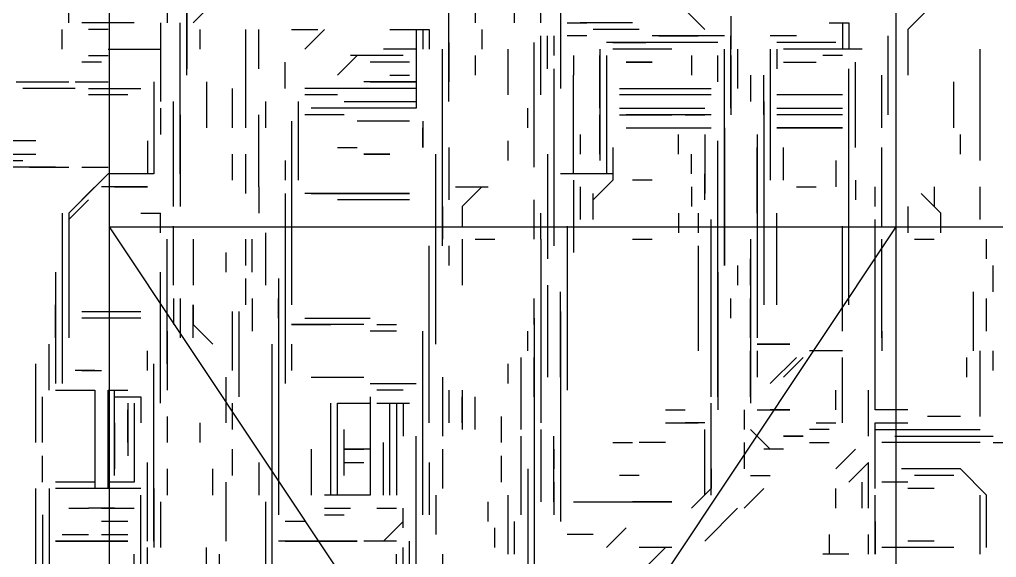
# Model space of a CAD drawing. Extents: x 34 to 168, y 38 to 138.
# Drawn here: x 49.72 to 74.55, y 76.6 to 90.27 of the extents above; entities that cross this region are included whole.
import ezdxf

# ---------------------------------------------------------------- set-up
doc = ezdxf.new("R2010")
doc.units = 0
doc.layers.add('STRUCTURE', color=1, linetype='CONTINUOUS')

msp = doc.modelspace()

# ---------------------------------------------------------------- linework, layer by layer
for p, q in [((53.467, 92.187), (53.467, 90.187)), ((53.967, 89.8536), (53.967, 92.3536)), ((53.967, 89.5203), (53.967, 92.187)), ((53.967, 89.0203), (53.967, 92.187)), ((53.967, 89.5203), (53.967, 92.187)), ((53.967, 89.687), (53.967, 92.187)), ((60.6337, 88.8536), (60.6337, 92.187)), ((53.967, 89.0203), (53.967, 91.8536)), ((53.967, 88.8536), (53.967, 91.687)), ((53.967, 88.8536), (53.967, 91.687)), ((53.967, 89.187), (53.967, 91.187)), ((60.6337, 88.8536), (60.6337, 91.187)), ((61.3003, 91.3536), (61.3003, 90.187)), ((62.3003, 90.187), (62.3003, 91.3536)), ((62.967, 90.187), (62.967, 91.3536)), ((62.967, 90.187), (62.967, 91.3536)), ((60.6337, 88.3536), (60.6337, 91.0203)), ((60.6337, 88.3536), (60.6337, 91.0203)), ((50.967, 90.187), (50.967, 90.687)), ((54.8003, 90.8536), (54.1337, 90.187)), ((54.8003, 90.8536), (54.1337, 90.187)), ((63.467, 90.8536), (63.467, 90.187)), ((63.467, 90.8536), (63.467, 90.187)), ((63.467, 90.8536), (63.467, 90.187)), ((63.467, 90.8536), (63.467, 90.187)), ((53.967, 90.5203), (53.967, 89.187)), ((67.1337, 90.0203), (66.6337, 90.5203)), ((67.1337, 90.0203), (66.6337, 90.5203)), ((72.8003, 90.5203), (72.3003, 90.0203)), ((52.6337, 90.187), (51.3003, 90.187)), ((52.6337, 90.187), (51.967, 90.187)), ((52.6337, 90.187), (51.967, 90.187)), ((53.3003, 90.187), (53.3003, 88.3536)), ((53.3003, 90.187), (53.3003, 88.8536)), ((53.3003, 90.187), (53.3003, 88.3536)), ((53.3003, 90.187), (53.3003, 88.3536)), ((53.3003, 90.187), (53.3003, 88.3536)), ((53.3003, 90.187), (53.3003, 88.187)), ((53.8003, 88.3536), (53.8003, 90.187)), ((60.6337, 89.687), (60.6337, 90.187)), ((63.467, 90.187), (63.467, 88.8536)), ((63.467, 90.187), (63.467, 88.8536)), ((63.6337, 90.187), (64.1337, 90.187)), ((63.6337, 90.187), (64.1337, 90.187)), ((65.1337, 90.187), (63.967, 90.187)), ((65.1337, 90.187), (64.1337, 90.187)), ((65.1337, 90.187), (64.1337, 90.187)), ((65.3003, 90.187), (64.3003, 90.187)), ((67.8003, 90.3536), (67.8003, 89.5203)), ((70.3003, 90.187), (70.8003, 90.187)), ((70.3003, 90.187), (70.8003, 90.187)), ((70.3003, 90.187), (70.8003, 90.187)), ((70.3003, 90.187), (70.8003, 90.187)), ((70.3003, 90.187), (70.8003, 90.187)), ((70.3003, 90.187), (70.8003, 90.187)), ((70.3003, 90.187), (70.8003, 90.187)), ((70.6337, 90.187), (70.6337, 89.687)), ((70.8003, 90.187), (70.8003, 89.5203)), ((70.8003, 90.187), (70.8003, 89.687)), ((70.8003, 90.187), (70.8003, 89.5203)), ((70.8003, 90.187), (70.8003, 89.5203)), ((70.8003, 90.187), (70.8003, 89.5203)), ((50.8003, 89.5203), (50.8003, 90.0203)), ((51.967, 90.0203), (51.467, 90.0203)), ((53.3003, 90.0203), (53.3003, 89.5203)), ((54.3003, 90.0203), (54.3003, 89.5203)), ((54.3003, 90.0203), (54.3003, 89.5203)), ((55.467, 87.5203), (55.467, 90.0203)), ((55.467, 87.5203), (55.467, 90.0203)), ((55.8003, 89.0203), (55.8003, 90.0203)), ((56.6337, 90.0203), (57.3003, 90.0203)), ((56.6337, 90.0203), (57.1337, 90.0203)), ((56.6337, 90.0203), (57.1337, 90.0203)), ((57.467, 90.0203), (56.967, 89.5203)), ((57.467, 90.0203), (56.967, 89.5203)), ((57.467, 90.0203), (56.967, 89.5203)), ((57.467, 90.0203), (56.967, 89.5203)), ((57.467, 90.0203), (56.967, 89.5203)), ((59.1337, 90.0203), (59.8003, 90.0203)), ((59.1337, 90.0203), (59.8003, 90.0203)), ((59.1337, 90.0203), (59.967, 90.0203)), ((59.1337, 90.0203), (59.8003, 90.0203)), ((59.1337, 90.0203), (59.8003, 90.0203)), ((59.1337, 90.0203), (59.8003, 90.0203)), ((59.1337, 90.0203), (59.8003, 90.0203)), ((59.1337, 90.0203), (59.8003, 90.0203)), ((59.1337, 90.0203), (59.8003, 90.0203)), ((59.1337, 90.0203), (59.8003, 90.0203)), ((59.3003, 90.0203), (60.1337, 90.0203)), ((59.3003, 90.0203), (59.967, 90.0203)), ((59.467, 90.0203), (59.967, 90.0203)), ((59.8003, 90.0203), (59.8003, 89.5203)), ((59.8003, 90.0203), (59.8003, 88.687)), ((59.8003, 90.0203), (59.8003, 89.5203)), ((59.8003, 90.0203), (59.8003, 89.3536)), ((59.8003, 90.0203), (59.8003, 89.0203)), ((59.8003, 90.0203), (59.8003, 88.687)), ((59.8003, 90.0203), (59.8003, 89.5203)), ((59.967, 90.0203), (59.967, 89.5203)), ((60.1337, 90.0203), (60.1337, 89.5203)), ((60.6337, 88.3536), (60.6337, 90.0203)), ((60.6337, 88.187), (60.6337, 90.0203)), ((61.467, 90.0203), (61.467, 89.5203)), ((64.967, 90.0203), (64.3003, 90.0203)), ((64.967, 90.0203), (64.3003, 90.0203)), ((65.467, 90.0203), (64.967, 90.0203)), ((65.467, 90.0203), (64.967, 90.0203)), ((70.6337, 90.0203), (70.6337, 89.5203)), ((70.6337, 90.0203), (70.6337, 89.5203)), ((72.3003, 90.0203), (72.3003, 88.8536)), ((53.3003, 89.687), (53.3003, 88.8536)), ((53.3003, 89.687), (53.3003, 88.8536)), ((53.8003, 88.187), (53.8003, 89.687)), ((53.967, 89.687), (53.967, 89.0203)), ((53.967, 89.687), (53.967, 89.0203)), ((60.6337, 89.687), (60.6337, 88.687)), ((62.8003, 88.187), (62.8003, 89.687)), ((62.967, 88.3536), (62.967, 89.8536)), ((62.967, 88.3536), (62.967, 89.8536)), ((63.1337, 89.0203), (63.1337, 89.8536)), ((63.3003, 89.8536), (63.3003, 89.3536)), ((63.467, 89.8536), (63.467, 88.5203)), ((64.1337, 89.8536), (63.6337, 89.8536)), ((64.1337, 89.8536), (63.6337, 89.8536)), ((65.8003, 89.687), (64.6337, 89.687)), ((65.8003, 89.687), (64.6337, 89.687)), ((65.8003, 89.687), (64.6337, 89.687)), ((65.8003, 89.687), (64.6337, 89.687)), ((65.967, 89.687), (64.8003, 89.687)), ((64.8003, 89.687), (65.6337, 89.687)), ((64.8003, 89.687), (65.6337, 89.687)), ((64.967, 89.687), (65.467, 89.687)), ((64.967, 89.687), (65.467, 89.687)), ((65.6337, 89.687), (64.967, 89.687)), ((65.6337, 89.687), (64.967, 89.687)), ((64.967, 89.687), (65.467, 89.687)), ((64.967, 89.687), (65.467, 89.687)), ((66.3003, 89.687), (65.1337, 89.687)), ((67.1337, 89.8536), (65.8003, 89.8536)), ((66.8003, 89.687), (65.8003, 89.687)), ((67.1337, 89.8536), (65.967, 89.8536)), ((67.1337, 89.8536), (65.967, 89.8536)), ((65.967, 89.8536), (66.8003, 89.8536)), ((67.1337, 89.8536), (65.967, 89.8536)), ((67.1337, 89.8536), (65.967, 89.8536)), ((67.3003, 89.8536), (65.967, 89.8536)), ((67.3003, 89.8536), (65.967, 89.8536)), ((67.6337, 89.8536), (66.1337, 89.8536)), ((67.1337, 89.687), (66.1337, 89.687)), ((67.1337, 89.8536), (66.3003, 89.8536)), ((66.3003, 89.8536), (66.967, 89.8536)), ((67.1337, 89.8536), (66.3003, 89.8536)), ((66.3003, 89.8536), (66.967, 89.8536)), ((67.1337, 89.8536), (66.467, 89.8536)), ((66.467, 89.8536), (66.967, 89.8536)), ((67.6337, 89.8536), (66.467, 89.8536)), ((67.467, 89.687), (66.467, 89.687)), ((67.467, 89.8536), (66.967, 89.8536)), ((67.8003, 88.5203), (67.8003, 89.8536)), ((67.8003, 88.3536), (67.8003, 89.8536)), ((67.8003, 88.0203), (67.8003, 89.8536)), ((67.8003, 88.0203), (67.8003, 89.8536)), ((67.8003, 88.0203), (67.8003, 89.8536)), ((67.8003, 88.3536), (67.8003, 89.8536)), ((67.8003, 88.187), (67.8003, 89.687)), ((67.8003, 88.187), (67.8003, 89.687)), ((67.8003, 88.187), (67.8003, 89.687)), ((67.8003, 88.187), (67.8003, 89.687)), ((69.467, 89.8536), (68.8003, 89.8536)), ((69.467, 89.8536), (68.8003, 89.8536)), ((69.467, 89.8536), (68.967, 89.8536)), ((69.467, 89.8536), (68.967, 89.8536)), ((69.467, 89.8536), (68.967, 89.8536)), ((69.967, 89.687), (68.967, 89.687)), ((70.3003, 89.687), (69.467, 89.687)), ((70.3003, 89.687), (69.467, 89.687)), ((70.3003, 89.687), (69.467, 89.687)), ((70.3003, 89.687), (69.467, 89.687)), ((70.3003, 89.687), (69.467, 89.687)), ((70.3003, 89.687), (69.6337, 89.687)), ((70.467, 89.687), (69.6337, 89.687)), ((70.467, 89.687), (69.6337, 89.687)), ((70.467, 89.687), (69.6337, 89.687)), ((70.467, 89.687), (69.6337, 89.687)), ((71.8003, 88.687), (71.8003, 89.8536)), ((71.8003, 87.8536), (71.8003, 89.8536)), ((51.967, 89.5203), (52.8003, 89.5203)), ((52.6337, 89.5203), (53.1337, 89.5203)), ((52.6337, 89.5203), (53.1337, 89.5203)), ((52.6337, 89.5203), (53.1337, 89.5203)), ((52.8003, 89.5203), (53.3003, 89.5203)), ((53.3003, 89.5203), (53.3003, 89.0203)), ((53.8003, 87.3536), (53.8003, 89.5203)), ((59.8003, 89.5203), (58.967, 89.5203)), ((59.8003, 89.5203), (59.1337, 89.5203)), ((59.8003, 89.5203), (59.1337, 89.5203)), ((59.8003, 89.5203), (59.8003, 88.687)), ((59.8003, 89.5203), (59.8003, 88.5203)), ((60.467, 88.3536), (60.467, 89.5203)), ((62.1337, 88.3536), (62.1337, 89.5203)), ((64.467, 89.5203), (64.467, 86.8536)), ((64.467, 89.5203), (64.467, 89.0203)), ((64.467, 89.5203), (64.467, 86.8536)), ((64.467, 89.5203), (64.467, 86.8536)), ((64.467, 89.5203), (64.467, 88.0203)), ((65.6337, 89.5203), (64.8003, 89.5203)), ((65.967, 89.5203), (64.8003, 89.5203)), ((66.3003, 89.5203), (64.8003, 89.5203)), ((67.6337, 86.187), (67.6337, 89.5203)), ((67.6337, 88.0203), (67.6337, 89.5203)), ((67.8003, 88.5203), (67.8003, 89.5203)), ((67.967, 89.5203), (67.967, 89.0203)), ((67.967, 89.5203), (67.967, 89.0203)), ((68.8003, 89.5203), (68.8003, 87.8536)), ((68.8003, 89.5203), (68.8003, 87.187)), ((68.8003, 89.5203), (68.8003, 88.3536)), ((68.8003, 89.5203), (68.8003, 88.3536)), ((68.967, 89.5203), (68.967, 89.0203)), ((69.967, 89.5203), (69.1337, 89.5203)), ((70.3003, 89.5203), (69.6337, 89.5203)), ((70.467, 89.5203), (69.8003, 89.5203)), ((71.1337, 89.5203), (70.467, 89.5203)), ((74.1337, 86.687), (74.1337, 89.5203)), ((74.1337, 86.687), (74.1337, 89.5203)), ((51.8003, 89.187), (51.3003, 89.187)), ((51.467, 89.3536), (51.967, 89.3536)), ((51.467, 89.3536), (51.967, 89.3536)), ((53.3003, 89.187), (53.3003, 88.187)), ((53.8003, 87.187), (53.8003, 89.3536)), ((53.8003, 87.187), (53.8003, 89.3536)), ((56.467, 88.5203), (56.467, 89.187)), ((58.3003, 89.3536), (57.8003, 88.8536)), ((58.8003, 89.3536), (58.1337, 89.3536)), ((58.967, 89.3536), (58.3003, 89.3536)), ((58.967, 89.3536), (58.3003, 89.3536)), ((59.467, 89.3536), (58.6337, 89.3536)), ((59.6337, 89.187), (58.6337, 89.187)), ((59.8003, 89.3536), (59.8003, 88.0203)), ((61.3003, 89.3536), (61.3003, 88.8536)), ((63.8003, 89.3536), (63.8003, 88.8536)), ((63.8003, 89.3536), (63.8003, 88.8536)), ((64.467, 88.687), (64.467, 89.3536)), ((64.467, 89.3536), (64.467, 88.0203)), ((64.467, 88.687), (64.467, 89.3536)), ((64.6337, 89.3536), (64.6337, 86.8536)), ((64.6337, 89.3536), (64.6337, 87.187)), ((64.6337, 89.3536), (64.6337, 88.0203)), ((65.1337, 89.187), (65.8003, 89.187)), ((65.1337, 89.187), (65.8003, 89.187)), ((65.8003, 89.187), (65.1337, 89.187)), ((65.8003, 89.187), (65.3003, 89.187)), ((66.8003, 89.3536), (66.8003, 88.8536)), ((67.467, 88.687), (67.467, 89.3536)), ((67.8003, 89.3536), (67.8003, 88.5203)), ((68.8003, 89.3536), (68.8003, 86.8536)), ((68.8003, 89.187), (68.8003, 88.3536)), ((68.8003, 89.187), (68.8003, 88.3536)), ((69.1337, 89.187), (69.967, 89.187)), ((70.6337, 89.3536), (70.1337, 89.3536)), ((70.967, 88.5203), (70.967, 89.187)), ((63.3003, 89.0203), (63.3003, 87.3536)), ((67.6337, 85.3536), (67.6337, 89.0203)), ((67.967, 89.0203), (67.967, 88.5203)), ((70.8003, 87.687), (70.8003, 89.0203)), ((49.6337, 88.687), (50.967, 88.687)), ((50.3003, 88.687), (50.8003, 88.687)), ((51.1337, 88.687), (51.967, 88.687)), ((51.3003, 88.687), (51.8003, 88.687)), ((51.3003, 88.687), (51.8003, 88.687)), ((51.3003, 88.687), (51.8003, 88.687)), ((53.1337, 88.687), (53.1337, 87.3536)), ((53.1337, 88.687), (53.1337, 87.187)), ((53.1337, 88.687), (53.1337, 87.187)), ((53.8003, 86.5203), (53.8003, 88.8536)), ((53.8003, 86.687), (53.8003, 88.8536)), ((53.8003, 86.3536), (53.8003, 88.687)), ((53.8003, 86.3536), (53.8003, 88.687)), ((54.467, 88.687), (54.467, 87.5203)), ((59.467, 88.687), (58.467, 88.687)), ((58.6337, 88.687), (59.8003, 88.687)), ((58.8003, 88.687), (59.3003, 88.687)), ((59.8003, 88.687), (58.8003, 88.687)), ((58.8003, 88.687), (59.3003, 88.687)), ((59.1337, 88.8536), (59.6337, 88.8536)), ((60.467, 86.3536), (60.467, 88.687)), ((60.467, 88.0203), (60.467, 88.687)), ((63.3003, 88.687), (63.3003, 86.8536)), ((63.3003, 88.687), (63.3003, 86.8536)), ((63.8003, 88.3536), (63.8003, 88.8536)), ((64.467, 88.0203), (64.467, 88.687)), ((64.467, 88.687), (64.467, 86.8536)), ((64.467, 88.0203), (64.467, 88.687)), ((64.467, 88.687), (64.467, 86.8536)), ((64.6337, 88.8536), (64.6337, 86.3536)), ((67.8003, 88.8536), (67.8003, 88.3536)), ((67.8003, 88.8536), (67.8003, 88.3536)), ((67.8003, 88.687), (67.8003, 87.8536)), ((68.3003, 88.8536), (68.3003, 88.187)), ((68.3003, 88.8536), (68.3003, 88.187)), ((68.6337, 87.8536), (68.6337, 88.8536)), ((68.6337, 88.187), (68.6337, 88.687)), ((68.6337, 88.187), (68.6337, 88.687)), ((68.8003, 88.8536), (68.8003, 86.5203)), ((68.8003, 88.8536), (68.8003, 88.3536)), ((71.6337, 87.5203), (71.6337, 88.8536)), ((73.467, 87.5203), (73.467, 88.687)), ((51.1337, 88.5203), (49.8003, 88.5203)), ((51.467, 88.5203), (52.8003, 88.5203)), ((55.1337, 87.5203), (55.1337, 88.5203)), ((57.6337, 88.5203), (56.967, 88.5203)), ((57.6337, 88.5203), (56.967, 88.5203)), ((57.967, 88.5203), (57.3003, 88.5203)), ((58.3003, 88.5203), (57.467, 88.5203)), ((58.3003, 88.5203), (57.8003, 88.5203)), ((58.3003, 88.5203), (57.8003, 88.5203)), ((59.6337, 88.5203), (57.967, 88.5203)), ((59.6337, 88.5203), (58.8003, 88.5203)), ((59.6337, 88.5203), (58.8003, 88.5203)), ((59.8003, 88.5203), (58.8003, 88.5203)), ((64.967, 88.5203), (67.3003, 88.5203)), ((70.967, 87.0203), (70.967, 88.5203)), ((52.467, 88.3536), (51.467, 88.3536)), ((53.1337, 88.3536), (53.1337, 87.187)), ((53.1337, 88.187), (53.1337, 86.3536)), ((53.1337, 88.187), (53.1337, 87.0203)), ((53.1337, 88.187), (53.1337, 86.3536)), ((53.1337, 88.187), (53.1337, 86.3536)), ((53.6337, 86.5203), (53.6337, 88.187)), ((55.967, 88.187), (55.967, 87.5203)), ((56.8003, 88.187), (56.8003, 86.8536)), ((56.8003, 88.187), (56.8003, 87.5203)), ((56.8003, 88.187), (56.8003, 86.8536)), ((56.8003, 88.187), (56.8003, 86.687)), ((57.6337, 88.3536), (56.967, 88.3536)), ((57.6337, 88.3536), (56.967, 88.3536)), ((57.8003, 88.3536), (56.967, 88.3536)), ((57.967, 88.187), (59.6337, 88.187)), ((58.3003, 88.187), (59.6337, 88.187)), ((58.3003, 88.187), (59.6337, 88.187)), ((58.6337, 88.187), (59.6337, 88.187)), ((58.8003, 88.187), (59.8003, 88.187)), ((60.467, 85.687), (60.467, 88.187)), ((60.467, 85.687), (60.467, 88.187)), ((62.8003, 86.5203), (62.8003, 88.187)), ((62.8003, 86.5203), (62.8003, 88.187)), ((63.3003, 88.3536), (63.3003, 86.5203)), ((63.8003, 86.8536), (63.8003, 88.3536)), ((63.8003, 86.8536), (63.8003, 88.3536)), ((67.3003, 88.3536), (64.967, 88.3536)), ((67.6337, 84.5203), (67.6337, 88.3536)), ((68.6337, 88.187), (68.6337, 87.5203)), ((68.6337, 88.187), (68.6337, 87.5203)), ((68.6337, 88.187), (68.6337, 86.8536)), ((70.6337, 88.3536), (68.967, 88.3536)), ((53.1337, 88.0203), (53.1337, 86.3536)), ((53.1337, 88.0203), (53.1337, 86.3536)), ((53.3003, 88.0203), (53.3003, 87.3536)), ((59.8003, 88.0203), (57.1337, 88.0203)), ((59.6337, 88.0203), (57.467, 88.0203)), ((59.6337, 88.0203), (58.1337, 88.0203)), ((59.6337, 88.0203), (58.1337, 88.0203)), ((59.6337, 88.0203), (58.8003, 88.0203)), ((60.467, 85.187), (60.467, 88.0203)), ((62.6337, 87.5203), (62.6337, 88.0203)), ((64.467, 88.0203), (64.467, 87.187)), ((64.967, 88.0203), (67.1337, 88.0203)), ((67.6337, 84.187), (67.6337, 88.0203)), ((67.6337, 84.187), (67.6337, 88.0203)), ((67.6337, 84.3536), (67.6337, 88.0203)), ((67.6337, 84.3536), (67.6337, 88.0203)), ((68.967, 88.0203), (70.6337, 88.0203)), ((70.8003, 84.0203), (70.8003, 88.0203)), ((53.6337, 87.3536), (53.6337, 87.8536)), ((53.8003, 87.8536), (53.8003, 86.3536)), ((53.8003, 86.3536), (53.8003, 87.687)), ((55.8003, 86.0203), (55.8003, 87.8536)), ((56.6337, 87.687), (56.6337, 85.3536)), ((56.8003, 87.687), (56.8003, 86.187)), ((56.8003, 87.687), (56.8003, 86.187)), ((57.967, 87.8536), (56.967, 87.8536)), ((59.6337, 87.687), (58.3003, 87.687)), ((59.967, 87.687), (59.967, 87.0203)), ((63.3003, 87.687), (63.3003, 86.3536)), ((63.3003, 87.687), (63.3003, 86.3536)), ((63.8003, 87.3536), (63.8003, 87.8536)), ((64.467, 87.187), (64.467, 87.8536)), ((64.467, 86.8536), (64.467, 87.687)), ((64.467, 86.8536), (64.467, 87.687)), ((64.467, 87.687), (64.467, 86.687)), ((64.967, 87.8536), (66.3003, 87.8536)), ((66.3003, 87.8536), (65.1337, 87.8536)), ((67.3003, 87.8536), (65.1337, 87.8536)), ((66.6337, 87.8536), (67.1337, 87.8536)), ((68.6337, 87.687), (68.6337, 86.687)), ((70.6337, 87.8536), (68.967, 87.8536)), ((53.6337, 85.687), (53.6337, 87.5203)), ((56.6337, 87.5203), (56.6337, 86.8536)), ((56.6337, 87.5203), (56.6337, 86.8536)), ((59.967, 87.0203), (59.967, 87.5203)), ((59.967, 87.5203), (59.967, 87.0203)), ((63.3003, 87.5203), (63.3003, 86.3536)), ((63.3003, 87.5203), (63.3003, 86.3536)), ((63.8003, 86.3536), (63.8003, 87.5203)), ((63.8003, 86.3536), (63.8003, 87.5203)), ((63.8003, 86.3536), (63.8003, 87.5203)), ((65.1337, 87.5203), (67.3003, 87.5203)), ((67.6337, 87.5203), (67.6337, 84.8536)), ((67.6337, 87.5203), (67.6337, 84.187)), ((67.6337, 84.0203), (67.6337, 87.5203)), ((67.6337, 84.0203), (67.6337, 87.5203)), ((67.6337, 84.0203), (67.6337, 87.5203)), ((67.6337, 87.5203), (67.6337, 84.187)), ((68.967, 87.5203), (70.6337, 87.5203)), ((70.6337, 87.5203), (68.967, 87.5203)), ((70.6337, 87.5203), (69.1337, 87.5203)), ((69.1337, 87.5203), (70.6337, 87.5203)), ((50.1337, 87.187), (49.3003, 87.187)), ((50.1337, 87.187), (49.3003, 87.187)), ((52.967, 87.187), (52.967, 86.3536)), ((53.6337, 85.687), (53.6337, 87.187)), ((60.467, 86.5203), (60.467, 87.3536)), ((62.1337, 86.687), (62.1337, 87.187)), ((62.8003, 86.687), (62.8003, 87.187)), ((63.3003, 87.3536), (63.3003, 86.187)), ((63.3003, 87.187), (63.3003, 86.187)), ((63.967, 87.3536), (63.967, 86.8536)), ((63.967, 87.3536), (63.967, 86.8536)), ((64.467, 86.8536), (64.467, 87.3536)), ((64.467, 86.8536), (64.467, 87.3536)), ((64.6337, 87.187), (64.6337, 86.687)), ((66.467, 86.8536), (66.467, 87.3536)), ((67.1337, 87.3536), (67.1337, 85.8536)), ((67.467, 85.8536), (67.467, 87.187)), ((67.6337, 84.8536), (67.6337, 87.3536)), ((67.6337, 86.8536), (67.6337, 87.3536)), ((67.6337, 84.187), (67.6337, 87.3536)), ((67.6337, 87.3536), (67.6337, 84.0203)), ((67.6337, 87.3536), (67.6337, 86.187)), ((67.6337, 84.187), (67.6337, 87.3536)), ((68.467, 87.3536), (68.467, 84.5203)), ((68.467, 87.3536), (68.467, 84.5203)), ((68.6337, 87.3536), (68.6337, 86.3536)), ((68.8003, 87.3536), (68.8003, 86.187)), ((70.8003, 85.187), (70.8003, 87.3536)), ((70.8003, 86.0203), (70.8003, 87.187)), ((73.6337, 86.8536), (73.6337, 87.3536)), ((52.967, 87.0203), (52.967, 86.3536)), ((52.967, 87.0203), (52.967, 86.3536)), ((52.967, 87.0203), (52.967, 86.3536)), ((53.6337, 85.5203), (53.6337, 87.0203)), ((53.6337, 85.5203), (53.6337, 87.0203)), ((57.8003, 87.0203), (58.3003, 87.0203)), ((60.6337, 87.0203), (60.6337, 85.687)), ((64.8003, 87.0203), (64.8003, 86.3536)), ((68.467, 85.3536), (68.467, 87.0203)), ((68.467, 87.0203), (68.467, 84.8536)), ((68.6337, 87.0203), (68.6337, 85.0203)), ((69.1337, 86.187), (69.1337, 87.0203)), ((71.6337, 85.0203), (71.6337, 87.0203)), ((49.1337, 86.8536), (50.1337, 86.8536)), ((49.1337, 86.8536), (50.1337, 86.8536)), ((49.3003, 86.8536), (49.967, 86.8536)), ((49.3003, 86.687), (49.8003, 86.687)), ((55.1337, 86.187), (55.1337, 86.8536)), ((55.467, 85.8536), (55.467, 86.8536)), ((55.467, 85.8536), (55.467, 86.8536)), ((56.467, 86.687), (56.467, 86.187)), ((56.467, 86.687), (56.467, 86.187)), ((56.6337, 86.8536), (56.6337, 84.687)), ((56.6337, 86.687), (56.6337, 86.187)), ((56.6337, 86.687), (56.6337, 86.187)), ((58.467, 86.8536), (59.1337, 86.8536)), ((59.1337, 86.8536), (58.467, 86.8536)), ((60.3003, 84.687), (60.3003, 86.8536)), ((60.467, 84.5203), (60.467, 86.8536)), ((63.1337, 86.8536), (63.1337, 84.8536)), ((63.1337, 86.687), (63.1337, 84.8536)), ((63.1337, 86.687), (63.1337, 84.8536)), ((63.3003, 86.687), (63.3003, 85.3536)), ((64.8003, 86.8536), (64.8003, 86.187)), ((66.8003, 86.3536), (66.8003, 86.8536)), ((66.8003, 86.3536), (66.8003, 86.8536)), ((66.8003, 86.3536), (66.8003, 86.8536)), ((66.8003, 86.3536), (66.8003, 86.8536)), ((67.467, 84.687), (67.467, 86.687)), ((68.467, 86.8536), (68.467, 85.3536)), ((68.467, 85.3536), (68.467, 86.687)), ((68.467, 86.687), (68.467, 84.187)), ((68.6337, 86.687), (68.6337, 83.8536)), ((70.467, 86.687), (70.467, 86.0203)), ((71.6337, 86.187), (71.6337, 86.8536)), ((50.6337, 86.5203), (49.467, 86.5203)), ((49.967, 86.5203), (50.967, 86.5203)), ((51.3003, 86.5203), (51.967, 86.5203)), ((53.6337, 85.5203), (53.6337, 86.5203)), ((53.8003, 86.5203), (53.8003, 85.5203)), ((53.8003, 86.5203), (53.8003, 85.5203)), ((68.467, 86.5203), (68.467, 84.0203)), ((51.967, 86.3536), (50.967, 85.3536)), ((51.967, 86.3536), (50.967, 85.3536)), ((51.967, 86.3536), (50.967, 85.3536)), ((51.967, 86.3536), (50.967, 85.3536)), ((51.967, 86.3536), (51.3003, 85.687)), ((51.967, 86.3536), (51.3003, 85.687)), ((53.1337, 86.3536), (51.967, 86.3536)), ((52.967, 86.3536), (51.967, 86.3536)), ((52.967, 86.3536), (51.967, 86.3536)), ((52.967, 86.3536), (51.967, 86.3536)), ((53.1337, 86.3536), (51.967, 86.3536)), ((52.967, 86.3536), (51.967, 86.3536)), ((53.1337, 86.3536), (52.1337, 86.3536)), ((53.1337, 86.3536), (52.1337, 86.3536)), ((53.1337, 86.3536), (52.1337, 86.3536)), ((52.967, 86.3536), (52.467, 86.3536)), ((53.6337, 85.5203), (53.6337, 86.3536)), ((60.3003, 84.187), (60.3003, 86.3536)), ((60.3003, 83.8536), (60.3003, 86.187)), ((63.1337, 86.3536), (63.1337, 84.3536)), ((63.1337, 86.187), (63.1337, 84.187)), ((63.1337, 86.187), (63.1337, 84.3536)), ((63.1337, 86.187), (63.1337, 84.3536)), ((63.1337, 86.187), (63.1337, 84.187)), ((63.3003, 86.187), (63.3003, 84.5203)), ((64.6337, 86.3536), (63.467, 86.3536)), ((63.8003, 86.187), (63.8003, 85.187)), ((63.8003, 86.187), (63.8003, 84.3536)), ((64.8003, 86.3536), (63.967, 86.3536)), ((64.8003, 86.187), (64.3003, 85.687)), ((65.8003, 86.187), (65.3003, 86.187)), ((67.1337, 85.687), (67.1337, 86.3536)), ((68.467, 86.3536), (68.467, 85.8536)), ((68.467, 86.3536), (68.467, 85.8536)), ((68.467, 86.187), (68.467, 83.5203)), ((68.6337, 86.3536), (68.6337, 83.0203)), ((70.8003, 85.3536), (70.8003, 86.187)), ((70.967, 86.187), (70.967, 85.687)), ((52.967, 86.0203), (51.8003, 86.0203)), ((52.1337, 86.0203), (52.967, 86.0203)), ((55.8003, 86.0203), (55.8003, 85.3536)), ((60.8003, 86.0203), (61.6337, 86.0203)), ((61.467, 86.0203), (60.967, 85.5203)), ((63.967, 86.0203), (63.967, 85.187)), ((66.8003, 86.0203), (66.8003, 85.5203)), ((67.467, 83.0203), (67.467, 86.0203)), ((68.6337, 86.0203), (68.6337, 83.0203)), ((69.467, 86.0203), (69.967, 86.0203)), ((71.467, 85.5203), (71.467, 86.0203)), ((72.967, 86.0203), (72.967, 85.5203)), ((74.1337, 85.187), (74.1337, 86.0203)), ((74.1337, 85.187), (74.1337, 86.0203)), ((51.467, 85.687), (50.967, 85.187)), ((56.467, 85.8536), (56.467, 83.8536)), ((56.467, 85.8536), (56.467, 83.8536)), ((56.6337, 85.687), (56.6337, 84.5203)), ((56.6337, 85.687), (56.6337, 84.5203)), ((56.6337, 85.687), (56.6337, 84.0203)), ((59.6337, 85.8536), (56.967, 85.8536)), ((57.1337, 85.8536), (59.6337, 85.8536)), ((57.3003, 85.8536), (59.6337, 85.8536)), ((57.8003, 85.8536), (59.1337, 85.8536)), ((59.6337, 85.687), (57.8003, 85.687)), ((59.1337, 85.8536), (57.967, 85.8536)), ((62.8003, 84.687), (62.8003, 85.687)), ((62.8003, 84.687), (62.8003, 85.687)), ((64.3003, 85.187), (64.3003, 85.8536)), ((73.1337, 85.3536), (72.6337, 85.8536)), ((56.6337, 85.5203), (56.6337, 83.687)), ((60.3003, 83.0203), (60.3003, 85.5203)), ((60.3003, 83.0203), (60.3003, 85.5203)), ((60.467, 85.5203), (60.467, 84.687)), ((60.967, 85.5203), (60.967, 85.0203)), ((72.3003, 85.5203), (72.3003, 84.8536)), ((50.8003, 85.3536), (50.8003, 84.0203)), ((50.8003, 85.187), (50.8003, 83.5203)), ((50.8003, 85.187), (50.8003, 83.5203)), ((50.967, 85.3536), (50.967, 84.687)), ((50.967, 85.3536), (50.967, 84.8536)), ((50.967, 85.3536), (50.967, 84.687)), ((50.967, 85.3536), (50.967, 84.187)), ((50.967, 85.187), (50.967, 84.0203)), ((52.8003, 85.3536), (53.3003, 85.3536)), ((53.3003, 84.8536), (53.3003, 85.3536)), ((56.467, 85.187), (56.467, 83.5203)), ((62.967, 84.687), (62.967, 85.3536)), ((63.1337, 85.3536), (63.1337, 84.187)), ((63.1337, 85.3536), (63.1337, 84.187)), ((63.1337, 85.187), (63.1337, 84.687)), ((66.467, 85.3536), (66.467, 84.8536)), ((66.967, 85.3536), (66.967, 84.8536)), ((67.3003, 81.8536), (67.3003, 85.187)), ((67.467, 81.687), (67.467, 85.187)), ((68.967, 83.0203), (68.967, 85.3536)), ((71.467, 81.0203), (71.467, 85.187)), ((73.1337, 84.8536), (73.1337, 85.3536)), ((50.8003, 85.0203), (50.8003, 82.8536)), ((53.6337, 84.187), (53.6337, 85.0203)), ((63.6337, 85.0203), (63.6337, 81.5203)), ((70.6337, 82.5203), (70.6337, 85.0203)), ((50.8003, 84.687), (50.8003, 82.5203)), ((50.967, 84.8536), (50.967, 82.187)), ((53.467, 83.187), (53.467, 84.687)), ((53.467, 83.187), (53.467, 84.687)), ((53.467, 83.5203), (53.467, 84.687)), ((54.1337, 84.687), (54.1337, 83.5203)), ((54.1337, 84.687), (54.1337, 83.5203)), ((54.1337, 84.687), (54.1337, 83.5203)), ((55.467, 84.0203), (55.467, 84.687)), ((55.467, 84.0203), (55.467, 84.687)), ((55.6337, 83.8536), (55.6337, 84.687)), ((55.967, 84.8536), (55.967, 83.5203)), ((60.967, 84.687), (60.967, 83.5203)), ((61.3003, 84.687), (61.8003, 84.687)), ((62.967, 84.687), (62.967, 83.3536)), ((62.967, 84.687), (62.967, 82.3536)), ((62.967, 84.687), (62.967, 82.3536)), ((65.3003, 84.687), (65.8003, 84.687)), ((68.3003, 84.687), (68.3003, 82.187)), ((68.467, 84.8536), (68.467, 82.187)), ((71.6337, 83.5203), (71.6337, 84.687)), ((72.467, 84.687), (72.967, 84.687)), ((74.3003, 84.187), (74.3003, 84.687)), ((50.8003, 84.5203), (50.8003, 82.187)), ((50.8003, 84.5203), (50.8003, 82.187)), ((56.467, 84.5203), (56.467, 83.187)), ((60.1337, 82.8536), (60.1337, 84.5203)), ((60.3003, 82.687), (60.3003, 84.5203)), ((60.6337, 84.5203), (60.6337, 84.0203)), ((66.967, 84.5203), (66.967, 81.8536)), ((67.3003, 80.8536), (67.3003, 84.5203)), ((70.8003, 83.0203), (70.8003, 84.5203)), ((71.6337, 82.187), (71.6337, 84.5203)), ((53.467, 83.0203), (53.467, 84.187)), ((53.6337, 83.5203), (53.6337, 84.187)), ((53.6337, 83.5203), (53.6337, 84.187)), ((54.967, 83.8536), (54.967, 84.3536)), ((54.967, 83.8536), (54.967, 84.3536)), ((54.967, 83.8536), (54.967, 84.3536)), ((56.467, 84.3536), (56.467, 82.187)), ((56.467, 84.3536), (56.467, 82.187)), ((56.6337, 84.3536), (56.6337, 83.0203)), ((60.3003, 82.0203), (60.3003, 84.3536)), ((62.967, 84.187), (62.967, 82.3536)), ((63.6337, 84.187), (63.6337, 80.8536)), ((67.467, 80.8536), (67.467, 84.3536)), ((67.467, 80.8536), (67.467, 84.187)), ((67.467, 80.8536), (67.467, 84.187)), ((68.3003, 84.3536), (68.3003, 82.187)), ((68.3003, 84.3536), (68.3003, 82.187)), ((68.3003, 83.5203), (68.3003, 84.187)), ((68.3003, 84.187), (68.3003, 80.5203)), ((50.8003, 84.0203), (50.8003, 82.0203)), ((53.467, 82.687), (53.467, 84.0203)), ((60.1337, 82.187), (60.1337, 84.0203)), ((67.467, 80.687), (67.467, 84.0203)), ((67.467, 80.687), (67.467, 84.0203)), ((67.967, 84.0203), (67.967, 83.5203)), ((68.3003, 84.0203), (68.3003, 82.187)), ((74.467, 83.3536), (74.467, 84.0203)), ((50.6337, 83.8536), (50.6337, 81.187)), ((50.8003, 83.8536), (50.8003, 81.187)), ((53.3003, 82.8536), (53.3003, 83.8536)), ((56.467, 83.8536), (56.467, 81.5203)), ((63.6337, 83.8536), (63.6337, 83.0203)), ((67.467, 80.687), (67.467, 83.8536)), ((67.467, 83.8536), (67.467, 80.8536)), ((67.467, 80.687), (67.467, 83.8536)), ((67.467, 80.687), (67.467, 83.8536)), ((68.3003, 83.8536), (68.3003, 82.187)), ((70.6337, 82.5203), (70.6337, 83.8536)), ((55.467, 83.0203), (55.467, 83.687)), ((56.3003, 83.687), (56.3003, 81.3536)), ((56.3003, 83.687), (56.3003, 81.3536)), ((56.467, 83.5203), (56.467, 82.687)), ((62.967, 83.687), (62.967, 81.187)), ((62.967, 83.687), (62.967, 82.3536)), ((62.967, 83.687), (62.967, 82.3536)), ((62.967, 83.687), (62.967, 81.187)), ((62.967, 83.5203), (62.967, 80.8536)), ((62.967, 83.5203), (62.967, 80.8536)), ((63.1337, 83.5203), (63.1337, 81.187)), ((67.467, 80.687), (67.467, 83.687)), ((67.467, 83.687), (67.467, 80.687)), ((67.467, 80.687), (67.467, 83.687)), ((67.467, 83.687), (67.467, 80.687)), ((67.467, 80.687), (67.467, 83.5203)), ((67.467, 83.5203), (67.467, 80.3536)), ((68.467, 83.687), (68.467, 82.187)), ((70.6337, 82.687), (70.6337, 83.5203)), ((50.6337, 83.3536), (50.6337, 81.187)), ((50.6337, 83.3536), (50.6337, 81.187)), ((53.3003, 82.187), (53.3003, 83.3536)), ((53.3003, 82.5203), (53.3003, 83.3536)), ((53.467, 81.5203), (53.467, 83.3536)), ((53.467, 81.5203), (53.467, 83.3536)), ((56.3003, 83.3536), (56.3003, 82.687)), ((56.3003, 83.3536), (56.3003, 80.8536)), ((63.467, 81.187), (63.467, 83.3536)), ((68.3003, 83.3536), (68.3003, 82.187)), ((68.3003, 83.3536), (68.3003, 82.187)), ((68.3003, 83.3536), (68.3003, 82.187)), ((71.467, 80.5203), (71.467, 83.3536)), ((73.967, 81.8536), (73.967, 83.3536)), ((73.967, 81.8536), (73.967, 83.3536)), ((50.6337, 82.187), (50.6337, 83.0203)), ((53.3003, 81.687), (53.3003, 83.0203)), ((53.3003, 81.687), (53.3003, 83.0203)), ((53.6337, 83.187), (53.6337, 82.5203)), ((53.6337, 83.187), (53.6337, 82.5203)), ((53.8003, 83.187), (53.8003, 82.187)), ((53.8003, 83.187), (53.8003, 82.187)), ((53.8003, 83.187), (53.8003, 82.187)), ((54.1337, 82.187), (54.1337, 83.0203)), ((54.1337, 83.0203), (54.1337, 82.5203)), ((54.1337, 82.187), (54.1337, 83.0203)), ((54.1337, 83.0203), (54.1337, 82.5203)), ((54.1337, 82.187), (54.1337, 83.0203)), ((54.1337, 83.0203), (54.1337, 82.5203)), ((55.6337, 83.187), (55.6337, 82.3536)), ((56.3003, 82.687), (56.3003, 83.187)), ((56.3003, 83.0203), (56.3003, 80.5203)), ((60.1337, 81.8536), (60.1337, 83.0203)), ((62.8003, 82.5203), (62.8003, 83.187)), ((62.967, 83.187), (62.967, 80.0203)), ((67.8003, 82.687), (67.8003, 83.187)), ((68.3003, 82.187), (68.3003, 83.187)), ((68.3003, 82.187), (68.3003, 83.187)), ((74.3003, 82.3536), (74.3003, 83.187)), ((51.3003, 82.8536), (52.8003, 82.8536)), ((53.3003, 81.187), (53.3003, 82.8536)), ((55.1337, 81.3536), (55.1337, 82.8536)), ((55.1337, 81.3536), (55.1337, 82.8536)), ((55.3003, 80.687), (55.3003, 82.8536)), ((60.1337, 81.3536), (60.1337, 82.8536)), ((60.1337, 81.3536), (60.1337, 82.8536)), ((63.467, 82.8536), (63.467, 80.687)), ((67.3003, 80.8536), (67.3003, 82.8536)), ((68.467, 82.8536), (68.467, 82.187)), ((70.6337, 82.3536), (70.6337, 82.8536)), ((50.6337, 82.687), (50.6337, 81.0203)), ((52.8003, 82.687), (51.3003, 82.687)), ((53.3003, 80.8536), (53.3003, 82.5203)), ((54.1337, 82.5203), (54.6337, 82.0203)), ((54.1337, 82.5203), (54.6337, 82.0203)), ((54.1337, 82.5203), (54.6337, 82.0203)), ((56.6337, 82.5203), (57.6337, 82.5203)), ((57.6337, 82.5203), (56.6337, 82.5203)), ((56.967, 82.687), (58.6337, 82.687)), ((58.467, 82.5203), (57.1337, 82.5203)), ((58.8003, 82.5203), (59.3003, 82.5203)), ((60.1337, 80.8536), (60.1337, 82.5203)), ((62.8003, 82.687), (62.8003, 79.0203)), ((68.3003, 82.687), (68.3003, 82.187)), ((50.6337, 82.3536), (50.6337, 81.0203)), ((53.467, 82.3536), (53.467, 80.8536)), ((53.467, 82.3536), (53.467, 80.8536)), ((56.467, 82.3536), (56.467, 81.0203)), ((59.3003, 82.3536), (58.6337, 82.3536)), ((59.967, 81.187), (59.967, 82.3536)), ((62.6337, 81.8536), (62.6337, 82.3536)), ((71.6337, 82.3536), (71.6337, 81.8536)), ((71.6337, 82.3536), (71.6337, 81.8536)), ((50.467, 80.8536), (50.467, 82.0203)), ((50.6337, 82.0203), (50.6337, 81.0203)), ((50.6337, 82.0203), (50.6337, 81.0203)), ((50.8003, 82.0203), (50.8003, 81.0203)), ((56.1337, 82.0203), (56.1337, 79.187)), ((56.3003, 82.0203), (56.3003, 79.687)), ((56.3003, 82.0203), (56.3003, 79.687)), ((56.6337, 82.0203), (56.6337, 81.3536)), ((59.967, 80.8536), (59.967, 82.0203)), ((62.8003, 82.187), (62.8003, 78.687)), ((62.8003, 82.187), (62.8003, 78.687)), ((68.467, 82.0203), (68.967, 82.0203)), ((68.967, 82.0203), (68.467, 82.0203)), ((68.467, 82.0203), (68.967, 82.0203)), ((68.967, 82.0203), (68.467, 82.0203)), ((68.6337, 82.0203), (69.3003, 82.0203)), ((69.3003, 82.0203), (68.6337, 82.0203)), ((68.6337, 82.0203), (69.3003, 82.0203)), ((68.6337, 82.0203), (69.3003, 82.0203)), ((52.967, 81.3536), (52.967, 81.8536)), ((60.1337, 80.0203), (60.1337, 81.8536)), ((62.8003, 81.8536), (62.8003, 78.5203)), ((68.3003, 81.8536), (68.3003, 81.3536)), ((68.3003, 81.8536), (68.3003, 80.5203)), ((68.3003, 80.687), (68.3003, 81.8536)), ((68.3003, 81.8536), (68.3003, 80.687)), ((68.3003, 81.8536), (68.3003, 80.5203)), ((68.3003, 81.8536), (68.3003, 80.5203)), ((68.3003, 81.8536), (68.3003, 81.187)), ((68.3003, 81.8536), (68.3003, 81.187)), ((68.3003, 80.687), (68.3003, 81.8536)), ((68.3003, 81.8536), (68.3003, 80.687)), ((68.467, 81.8536), (68.467, 81.187)), ((68.467, 81.8536), (68.467, 81.187)), ((70.6337, 81.8536), (69.8003, 81.8536)), ((70.467, 81.8536), (69.8003, 81.8536)), ((70.467, 81.8536), (69.967, 81.8536)), ((70.467, 81.8536), (69.967, 81.8536)), ((70.467, 81.8536), (69.967, 81.8536)), ((70.467, 81.8536), (69.967, 81.8536)), ((74.1337, 80.187), (74.1337, 81.8536)), ((74.467, 81.3536), (74.467, 81.8536)), ((50.1337, 79.5203), (50.1337, 81.5203)), ((50.1337, 79.5203), (50.1337, 81.5203)), ((53.1337, 79.687), (53.1337, 81.5203)), ((53.1337, 79.687), (53.1337, 81.5203)), ((53.1337, 80.3536), (53.1337, 81.5203)), ((59.967, 80.3536), (59.967, 81.687)), ((62.1337, 81.0203), (62.1337, 81.5203)), ((62.467, 80.8536), (62.467, 81.687)), ((62.467, 80.8536), (62.467, 81.687)), ((62.8003, 80.687), (62.8003, 81.687)), ((62.8003, 81.687), (62.8003, 77.687)), ((62.8003, 81.687), (62.8003, 77.687)), ((67.3003, 80.687), (67.3003, 81.5203)), ((68.8003, 81.0203), (69.467, 81.687)), ((69.6337, 81.687), (69.1337, 81.187)), ((70.6337, 80.0203), (70.6337, 81.687)), ((71.467, 80.3536), (71.467, 81.5203)), ((73.8003, 81.187), (73.8003, 81.687)), ((73.8003, 81.187), (73.8003, 81.687)), ((51.6337, 81.3536), (51.1337, 81.3536)), ((51.3003, 81.3536), (51.8003, 81.3536)), ((53.3003, 80.5203), (53.3003, 81.3536)), ((53.3003, 80.5203), (53.3003, 81.3536)), ((56.3003, 81.3536), (56.3003, 78.3536)), ((63.467, 81.3536), (63.467, 77.687)), ((53.1337, 79.187), (53.1337, 81.0203)), ((54.967, 80.0203), (54.967, 81.187)), ((54.967, 80.0203), (54.967, 81.187)), ((56.1337, 81.187), (56.1337, 78.187)), ((56.1337, 81.187), (56.1337, 78.187)), ((57.1337, 81.187), (58.467, 81.187)), ((58.6337, 81.0203), (59.8003, 81.0203)), ((59.967, 79.8536), (59.967, 81.187)), ((59.967, 79.8536), (59.967, 81.187)), ((60.1337, 80.687), (60.1337, 81.187)), ((60.1337, 80.687), (60.1337, 81.187)), ((60.467, 81.187), (60.467, 79.687)), ((62.8003, 81.0203), (62.8003, 77.187)), ((62.8003, 81.0203), (62.8003, 77.187)), ((70.6337, 80.187), (70.6337, 81.187)), ((50.6337, 80.8536), (51.6337, 80.8536)), ((50.6337, 80.8536), (51.6337, 80.8536)), ((50.6337, 80.8536), (51.6337, 80.8536)), ((50.8003, 80.8536), (51.6337, 80.8536)), ((50.8003, 80.8536), (51.6337, 80.8536)), ((50.8003, 80.8536), (51.6337, 80.8536)), ((50.8003, 80.8536), (51.6337, 80.8536)), ((50.8003, 80.8536), (51.6337, 80.8536)), ((50.8003, 80.8536), (51.6337, 80.8536)), ((50.967, 80.8536), (51.6337, 80.8536)), ((51.6337, 80.8536), (51.6337, 78.8536)), ((51.6337, 80.8536), (51.6337, 78.5203)), ((51.6337, 80.8536), (51.6337, 78.687)), ((51.6337, 80.8536), (51.6337, 78.8536)), ((51.6337, 80.8536), (51.6337, 78.5203)), ((51.6337, 80.8536), (51.6337, 78.5203)), ((51.6337, 80.8536), (51.6337, 78.5203)), ((51.6337, 80.8536), (51.6337, 78.3536)), ((51.6337, 80.8536), (51.6337, 78.3536)), ((51.6337, 80.8536), (51.6337, 78.8536)), ((51.967, 78.687), (51.967, 80.8536)), ((51.967, 80.8536), (52.467, 80.8536)), ((51.967, 78.3536), (51.967, 80.8536)), ((51.967, 80.8536), (52.467, 80.8536)), ((52.1337, 80.3536), (52.1337, 80.8536)), ((52.1337, 80.3536), (52.1337, 80.8536)), ((56.3003, 80.8536), (56.3003, 77.687)), ((59.467, 80.8536), (58.8003, 80.8536)), ((60.6337, 80.8536), (60.6337, 80.0203)), ((60.967, 80.8536), (60.967, 79.8536)), ((62.467, 80.3536), (62.467, 80.8536)), ((70.467, 80.3536), (70.467, 80.8536)), ((71.3003, 79.687), (71.3003, 80.8536)), ((50.3003, 79.5203), (50.3003, 80.687)), ((51.967, 78.3536), (51.967, 80.687)), ((52.1337, 80.687), (52.6337, 80.687)), ((52.1337, 80.687), (52.8003, 80.687)), ((52.1337, 80.687), (52.8003, 80.687)), ((52.1337, 80.687), (52.6337, 80.687)), ((52.1337, 79.5203), (52.1337, 80.5203)), ((52.1337, 79.8536), (52.1337, 80.5203)), ((52.3003, 80.687), (52.8003, 80.687)), ((52.3003, 80.687), (52.8003, 80.687)), ((52.467, 80.5203), (52.467, 79.187)), ((52.467, 80.5203), (52.467, 79.187)), ((52.6337, 80.5203), (52.6337, 80.0203)), ((52.8003, 80.687), (52.8003, 80.0203)), ((52.8003, 80.687), (52.8003, 80.0203)), ((53.1337, 78.0203), (53.1337, 80.687)), ((55.1337, 79.8536), (55.1337, 80.5203)), ((56.1337, 80.687), (56.1337, 77.5203)), ((57.6337, 78.687), (57.6337, 80.5203)), ((57.8003, 80.5203), (58.6337, 80.5203)), ((57.8003, 80.5203), (58.6337, 80.5203)), ((57.8003, 80.5203), (58.6337, 80.5203)), ((57.8003, 80.5203), (58.6337, 80.5203)), ((57.8003, 78.8536), (57.8003, 80.5203)), ((57.967, 80.5203), (58.6337, 80.5203)), ((58.6337, 80.687), (58.6337, 78.187)), ((58.6337, 80.5203), (58.6337, 79.3536)), ((58.6337, 80.5203), (58.6337, 78.5203)), ((58.6337, 80.5203), (58.6337, 79.0203)), ((58.6337, 80.5203), (58.6337, 79.0203)), ((58.6337, 80.5203), (58.6337, 78.5203)), ((58.6337, 80.5203), (58.6337, 78.5203)), ((58.6337, 80.5203), (58.6337, 78.5203)), ((58.6337, 80.5203), (58.6337, 79.0203)), ((58.8003, 80.5203), (59.467, 80.5203)), ((59.1337, 78.8536), (59.1337, 80.5203)), ((59.1337, 79.187), (59.1337, 80.5203)), ((59.1337, 80.5203), (59.6337, 80.5203)), ((59.3003, 80.5203), (59.3003, 78.187)), ((59.467, 80.5203), (59.467, 79.687)), ((59.467, 80.5203), (59.467, 79.687)), ((59.467, 80.5203), (59.467, 79.8536)), ((59.967, 79.187), (59.967, 80.687)), ((60.967, 80.0203), (60.967, 80.687)), ((61.3003, 79.8536), (61.3003, 80.687)), ((62.467, 79.8536), (62.467, 80.5203)), ((62.467, 79.8536), (62.467, 80.5203)), ((62.967, 80.5203), (62.967, 80.0203)), ((63.467, 80.687), (63.467, 78.8536)), ((67.3003, 79.8536), (67.3003, 80.5203)), ((67.3003, 79.8536), (67.3003, 80.5203)), ((67.3003, 78.187), (67.3003, 80.5203)), ((67.3003, 78.187), (67.3003, 80.5203)), ((67.3003, 78.187), (67.3003, 80.5203)), ((67.3003, 79.8536), (67.3003, 80.5203)), ((52.467, 79.5203), (52.467, 80.3536)), ((52.467, 79.5203), (52.467, 80.3536)), ((52.6337, 80.3536), (52.6337, 78.5203)), ((53.1337, 77.687), (53.1337, 80.3536)), ((53.1337, 77.687), (53.1337, 80.3536)), ((57.8003, 78.687), (57.8003, 80.3536)), ((57.8003, 79.687), (57.8003, 80.3536)), ((57.8003, 78.687), (57.8003, 80.3536)), ((58.6337, 80.3536), (58.6337, 78.187)), ((59.1337, 78.8536), (59.1337, 80.3536)), ((59.1337, 78.187), (59.1337, 80.3536)), ((59.1337, 78.687), (59.1337, 80.3536)), ((59.1337, 78.687), (59.1337, 80.3536)), ((59.1337, 78.8536), (59.1337, 80.3536)), ((59.1337, 78.187), (59.1337, 80.3536)), ((63.467, 80.3536), (63.467, 79.5203)), ((66.1337, 80.3536), (66.6337, 80.3536)), ((68.1337, 80.3536), (68.1337, 79.8536)), ((68.467, 80.3536), (69.1337, 80.3536)), ((68.467, 80.3536), (69.1337, 80.3536)), ((68.467, 80.3536), (69.1337, 80.3536)), ((68.467, 80.3536), (69.1337, 80.3536)), ((68.467, 80.3536), (69.1337, 80.3536)), ((68.467, 80.3536), (69.1337, 80.3536)), ((68.467, 80.3536), (69.1337, 80.3536)), ((68.6337, 80.3536), (69.1337, 80.3536)), ((68.6337, 80.3536), (69.3003, 80.3536)), ((68.6337, 80.3536), (69.3003, 80.3536)), ((68.8003, 80.3536), (69.3003, 80.3536)), ((69.3003, 80.3536), (68.8003, 80.3536)), ((72.3003, 80.3536), (71.467, 80.3536)), ((51.967, 78.5203), (51.967, 80.187)), ((51.967, 78.5203), (51.967, 80.187)), ((52.1337, 78.687), (52.1337, 80.0203)), ((52.1337, 80.0203), (52.1337, 79.5203)), ((52.1337, 78.687), (52.1337, 80.0203)), ((52.1337, 80.0203), (52.1337, 79.5203)), ((53.467, 80.187), (53.467, 79.5203)), ((53.467, 80.187), (53.467, 79.5203)), ((54.3003, 80.0203), (54.3003, 79.5203)), ((59.1337, 78.187), (59.1337, 80.0203)), ((59.3003, 80.187), (59.3003, 78.187)), ((59.3003, 80.187), (59.3003, 78.187)), ((59.3003, 80.187), (59.3003, 78.187)), ((61.967, 79.5203), (61.967, 80.187)), ((62.8003, 80.0203), (62.8003, 77.187)), ((66.1337, 80.0203), (66.967, 80.0203)), ((67.1337, 80.0203), (66.6337, 80.0203)), ((69.967, 80.0203), (70.467, 80.0203)), ((71.467, 80.0203), (72.3003, 80.0203)), ((71.467, 79.187), (71.467, 80.0203)), ((71.467, 80.0203), (71.967, 80.0203)), ((71.467, 80.0203), (72.3003, 80.0203)), ((71.467, 80.0203), (72.3003, 80.0203)), ((71.467, 79.187), (71.467, 80.0203)), ((73.6337, 80.187), (72.8003, 80.187)), ((52.6337, 79.8536), (52.6337, 79.187)), ((52.6337, 79.8536), (52.6337, 79.187)), ((56.1337, 79.8536), (56.1337, 76.687)), ((57.967, 78.8536), (57.967, 79.8536)), ((59.967, 78.187), (59.967, 79.8536)), ((62.8003, 79.8536), (62.8003, 76.5203)), ((62.8003, 79.8536), (62.8003, 76.3536)), ((62.967, 79.8536), (62.967, 78.0203)), ((67.1337, 78.187), (67.1337, 79.8536)), ((67.3003, 78.187), (67.3003, 79.8536)), ((67.3003, 78.3536), (67.3003, 79.8536)), ((67.3003, 78.187), (67.3003, 79.8536)), ((67.3003, 78.187), (67.3003, 79.8536)), ((67.3003, 78.187), (67.3003, 79.8536)), ((68.3003, 79.8536), (68.8003, 79.3536)), ((70.3003, 79.8536), (69.8003, 79.8536)), ((71.467, 78.8536), (71.467, 79.8536)), ((71.467, 79.8536), (72.967, 79.8536)), ((71.6337, 79.8536), (72.967, 79.8536)), ((71.6337, 79.8536), (72.967, 79.8536)), ((71.967, 79.8536), (73.6337, 79.8536)), ((72.1337, 79.8536), (74.1337, 79.8536)), ((72.467, 79.8536), (73.967, 79.8536)), ((72.467, 79.8536), (73.967, 79.8536)), ((72.8003, 79.8536), (73.6337, 79.8536)), ((52.1337, 79.5203), (52.1337, 78.8536)), ((58.967, 78.187), (58.967, 79.5203)), ((59.3003, 79.687), (59.3003, 78.187)), ((59.3003, 79.5203), (59.3003, 78.187)), ((59.3003, 79.5203), (59.3003, 78.187)), ((59.8003, 78.0203), (59.8003, 79.687)), ((59.8003, 78.0203), (59.8003, 79.687)), ((62.467, 77.687), (62.467, 79.687)), ((63.3003, 78.0203), (63.3003, 79.687)), ((64.8003, 79.5203), (65.3003, 79.5203)), ((66.1337, 79.5203), (65.467, 79.5203)), ((67.1337, 78.187), (67.1337, 79.687)), ((67.3003, 78.187), (67.3003, 79.5203)), ((67.3003, 78.187), (67.3003, 79.5203)), ((67.3003, 78.187), (67.3003, 79.5203)), ((68.1337, 79.5203), (68.1337, 78.8536)), ((68.1337, 79.5203), (68.1337, 78.8536)), ((69.6337, 79.687), (69.1337, 79.687)), ((69.1337, 79.687), (69.6337, 79.687)), ((69.1337, 79.687), (69.6337, 79.687)), ((69.6337, 79.687), (69.1337, 79.687)), ((69.8003, 79.5203), (70.3003, 79.5203)), ((74.1337, 79.5203), (71.6337, 79.5203)), ((71.967, 79.687), (74.3003, 79.687)), ((73.1337, 79.687), (74.467, 79.687)), ((73.1337, 79.687), (74.3003, 79.687)), ((73.1337, 79.687), (74.3003, 79.687)), ((73.8003, 79.687), (74.3003, 79.687)), ((74.467, 79.5203), (74.967, 79.5203)), ((52.1337, 78.8536), (52.1337, 79.3536)), ((55.1337, 78.687), (55.1337, 79.3536)), ((57.1337, 79.3536), (57.1337, 78.187)), ((58.6337, 79.3536), (57.967, 79.3536)), ((57.967, 79.3536), (58.467, 79.3536)), ((57.967, 78.687), (57.967, 79.3536)), ((57.967, 78.687), (57.967, 79.3536)), ((60.467, 79.3536), (60.467, 78.3536)), ((63.3003, 79.3536), (63.3003, 78.8536)), ((68.1337, 79.3536), (68.1337, 78.8536)), ((68.1337, 79.3536), (68.1337, 78.8536)), ((69.1337, 79.3536), (68.6337, 79.3536)), ((70.967, 79.3536), (70.467, 78.8536)), ((70.967, 79.3536), (70.467, 78.8536)), ((70.967, 79.3536), (70.467, 78.8536)), ((50.3003, 78.5203), (50.3003, 79.187)), ((52.967, 77.3536), (52.967, 79.0203)), ((55.8003, 79.0203), (55.8003, 78.187)), ((57.967, 79.0203), (58.467, 79.0203)), ((58.967, 78.187), (58.967, 79.0203)), ((59.3003, 79.0203), (59.3003, 78.187)), ((59.8003, 76.3536), (59.8003, 79.0203)), ((60.1337, 79.0203), (60.1337, 77.687)), ((60.1337, 79.0203), (60.1337, 77.687)), ((61.967, 78.5203), (61.967, 79.187)), ((70.8003, 78.5203), (71.3003, 79.0203)), ((71.3003, 77.8536), (71.3003, 79.0203)), ((71.3003, 78.3536), (71.3003, 79.0203)), ((71.3003, 77.8536), (71.3003, 79.0203)), ((53.467, 78.8536), (53.467, 78.187)), ((53.467, 78.8536), (53.467, 78.187)), ((54.6337, 78.187), (54.6337, 78.8536)), ((54.6337, 78.187), (54.6337, 78.8536)), ((57.6337, 78.187), (57.6337, 78.8536)), ((59.967, 77.687), (59.967, 78.8536)), ((59.967, 77.687), (59.967, 78.8536)), ((62.6337, 78.8536), (62.6337, 76.3536)), ((67.3003, 78.8536), (67.3003, 78.3536)), ((71.467, 78.3536), (71.467, 78.8536)), ((71.467, 78.3536), (71.467, 78.8536)), ((73.6337, 78.8536), (72.1337, 78.8536)), ((74.3003, 78.187), (73.6337, 78.8536)), ((51.467, 78.5203), (50.6337, 78.5203)), ((51.467, 78.5203), (50.6337, 78.5203)), ((51.6337, 78.5203), (50.6337, 78.5203)), ((51.1337, 78.5203), (50.6337, 78.5203)), ((51.467, 78.5203), (50.6337, 78.5203)), ((52.467, 78.5203), (51.967, 78.5203)), ((52.6337, 78.5203), (51.967, 78.5203)), ((52.467, 78.5203), (51.967, 78.5203)), ((54.967, 77.0203), (54.967, 78.5203)), ((57.6337, 78.187), (57.6337, 78.687)), ((57.8003, 78.187), (57.8003, 78.687)), ((58.967, 78.187), (58.967, 78.687)), ((58.967, 78.187), (58.967, 78.687)), ((58.967, 78.187), (58.967, 78.687)), ((62.6337, 78.5203), (62.6337, 76.3536)), ((62.6337, 78.5203), (62.6337, 76.3536)), ((63.3003, 78.5203), (63.3003, 77.687)), ((65.467, 78.687), (64.967, 78.687)), ((68.3003, 78.687), (68.8003, 78.687)), ((68.3003, 78.687), (68.8003, 78.687)), ((68.3003, 78.687), (68.8003, 78.687)), ((68.3003, 78.687), (68.8003, 78.687)), ((71.1337, 77.8536), (71.1337, 78.5203)), ((72.3003, 78.5203), (71.6337, 78.5203)), ((72.3003, 78.5203), (71.6337, 78.5203)), ((73.467, 78.687), (72.467, 78.687)), ((73.467, 78.687), (72.467, 78.687)), ((50.1337, 76.187), (50.1337, 78.3536)), ((50.467, 78.3536), (50.467, 77.5203)), ((50.467, 78.3536), (50.467, 77.5203)), ((50.467, 78.3536), (50.467, 76.8536)), ((50.467, 78.3536), (50.467, 77.5203)), ((51.6337, 78.3536), (50.6337, 78.3536)), ((51.6337, 78.3536), (50.6337, 78.3536)), ((52.6337, 78.3536), (50.8003, 78.3536)), ((51.467, 78.3536), (50.967, 78.3536)), ((51.467, 78.3536), (50.967, 78.3536)), ((52.6337, 78.3536), (51.967, 78.3536)), ((52.6337, 78.3536), (51.967, 78.3536)), ((52.8003, 78.3536), (52.1337, 78.3536)), ((52.8003, 78.3536), (52.1337, 78.3536)), ((53.1337, 78.3536), (53.1337, 76.8536)), ((56.1337, 78.3536), (56.1337, 77.187)), ((56.1337, 78.3536), (56.1337, 77.187)), ((62.6337, 78.3536), (62.6337, 76.3536)), ((66.8003, 77.8536), (67.3003, 78.3536)), ((68.6337, 78.3536), (68.1337, 77.8536)), ((68.6337, 78.3536), (68.1337, 77.8536)), ((70.467, 77.8536), (70.467, 78.3536)), ((72.967, 78.3536), (72.3003, 78.3536)), ((50.467, 78.187), (50.467, 76.5203)), ((50.467, 78.187), (50.467, 76.5203)), ((52.8003, 77.187), (52.8003, 78.187)), ((53.1337, 77.0203), (53.1337, 78.187)), ((53.3003, 78.0203), (53.3003, 76.8536)), ((53.3003, 78.0203), (53.3003, 76.8536)), ((55.967, 78.0203), (55.967, 77.0203)), ((58.1337, 78.187), (57.467, 78.187)), ((58.467, 78.187), (57.6337, 78.187)), ((58.6337, 78.187), (57.6337, 78.187)), ((58.467, 78.187), (57.6337, 78.187)), ((58.467, 78.187), (57.6337, 78.187)), ((58.6337, 78.187), (57.6337, 78.187)), ((58.6337, 78.187), (57.6337, 78.187)), ((58.467, 78.187), (57.8003, 78.187)), ((58.467, 78.187), (57.967, 78.187)), ((58.467, 78.187), (57.967, 78.187)), ((59.8003, 75.3536), (59.8003, 78.0203)), ((60.3003, 78.187), (60.3003, 77.187)), ((61.6337, 77.5203), (61.6337, 78.0203)), ((62.1337, 76.687), (62.1337, 78.187)), ((62.1337, 76.687), (62.1337, 78.187)), ((63.467, 78.0203), (63.467, 77.5203)), ((63.8003, 78.0203), (66.3003, 78.0203)), ((66.3003, 78.0203), (65.3003, 78.0203)), ((71.467, 76.687), (71.467, 78.187)), ((74.1337, 76.687), (74.1337, 78.187)), ((74.1337, 76.687), (74.1337, 78.187)), ((74.3003, 76.8536), (74.3003, 78.187)), ((50.967, 77.8536), (51.467, 77.8536)), ((52.1337, 77.8536), (51.467, 77.8536)), ((51.8003, 77.8536), (52.6337, 77.8536)), ((52.967, 77.0203), (52.967, 77.8536)), ((57.467, 77.8536), (58.1337, 77.8536)), ((58.8003, 77.8536), (59.3003, 77.8536)), ((59.467, 77.3536), (59.467, 77.8536)), ((67.967, 77.8536), (67.1337, 77.0203)), ((50.3003, 77.687), (50.3003, 74.8536)), ((50.467, 77.687), (50.467, 76.3536)), ((52.467, 77.5203), (51.8003, 77.5203)), ((52.8003, 75.687), (52.8003, 77.687)), ((52.8003, 75.687), (52.8003, 77.687)), ((55.967, 77.687), (55.967, 74.5203)), ((55.967, 77.687), (55.967, 74.5203)), ((56.967, 77.5203), (56.467, 77.5203)), ((57.467, 77.687), (57.967, 77.687)), ((58.967, 77.0203), (59.467, 77.5203)), ((62.3003, 76.687), (62.3003, 77.5203)), ((62.6337, 77.5203), (62.6337, 76.687)), ((62.6337, 77.5203), (62.6337, 76.687)), ((71.467, 77.5203), (71.467, 76.687)), ((50.3003, 77.3536), (50.3003, 74.5203)), ((50.3003, 77.3536), (50.3003, 74.5203)), ((61.8003, 76.8536), (61.8003, 77.3536)), ((64.6337, 76.8536), (65.1337, 77.3536)), ((50.6337, 77.0203), (52.467, 77.0203)), ((52.467, 77.0203), (50.6337, 77.0203)), ((50.8003, 77.187), (51.467, 77.187)), ((51.8003, 77.187), (52.467, 77.187)), ((51.8003, 77.0203), (52.3003, 77.0203)), ((52.8003, 74.5203), (52.8003, 77.187)), ((57.8003, 77.0203), (56.3003, 77.0203)), ((56.467, 77.0203), (57.8003, 77.0203)), ((58.3003, 77.0203), (56.467, 77.0203)), ((56.6337, 77.0203), (57.467, 77.0203)), ((57.8003, 77.0203), (58.3003, 77.0203)), ((58.967, 77.0203), (58.467, 77.0203)), ((59.3003, 77.0203), (58.8003, 77.0203)), ((59.6337, 76.3536), (59.6337, 77.0203)), ((59.6337, 76.3536), (59.6337, 77.0203)), ((64.3003, 77.187), (63.6337, 77.187)), ((70.3003, 77.187), (70.3003, 76.687)), ((70.3003, 77.187), (70.3003, 76.687)), ((70.3003, 77.187), (70.3003, 76.687)), ((70.3003, 77.187), (70.3003, 76.687)), ((70.3003, 77.187), (70.3003, 76.687)), ((70.3003, 77.187), (70.3003, 76.687)), ((70.3003, 77.187), (70.3003, 76.687)), ((70.3003, 77.187), (70.3003, 76.687)), ((70.3003, 77.187), (70.3003, 76.687)), ((71.3003, 76.687), (71.3003, 77.187)), ((72.967, 77.0203), (72.3003, 77.0203)), ((50.3003, 76.8536), (50.3003, 74.187)), ((50.467, 76.8536), (50.467, 75.5203)), ((52.967, 75.5203), (52.967, 76.8536)), ((52.967, 75.5203), (52.967, 76.8536)), ((54.467, 75.8536), (54.467, 76.8536)), ((54.467, 75.8536), (54.467, 76.8536)), ((55.967, 76.8536), (55.967, 74.0203)), ((56.1337, 76.8536), (56.1337, 76.3536)), ((56.1337, 76.8536), (56.1337, 76.3536)), ((56.1337, 76.8536), (56.1337, 74.3536)), ((59.467, 75.687), (59.467, 76.8536)), ((66.3003, 76.8536), (65.467, 76.8536)), ((66.3003, 76.8536), (65.467, 76.8536)), ((66.1337, 76.8536), (65.6337, 76.3536)), ((73.467, 76.8536), (71.6337, 76.8536)), ((73.467, 76.8536), (71.6337, 76.8536)), ((50.3003, 76.687), (50.3003, 73.5203)), ((52.6337, 75.687), (52.6337, 76.687)), ((54.8003, 76.187), (54.8003, 76.687)), ((56.1337, 76.687), (56.1337, 74.0203)), ((59.3003, 75.5203), (59.3003, 76.687)), ((60.467, 76.687), (60.467, 75.5203)), ((70.8003, 76.687), (70.1337, 76.687))]:
    msp.add_line(p, q)
at = {"layer": 'STRUCTURE', "color": 1}
for p, q in [((72, 55), (72, 122)), ((52, 55), (52, 120)), ((52, 85), (130, 85)), ((52, 55), (72, 85)), ((72, 55), (52, 85))]:
    msp.add_line(p, q, dxfattribs=at)

doc.saveas('drawing.dxf')
